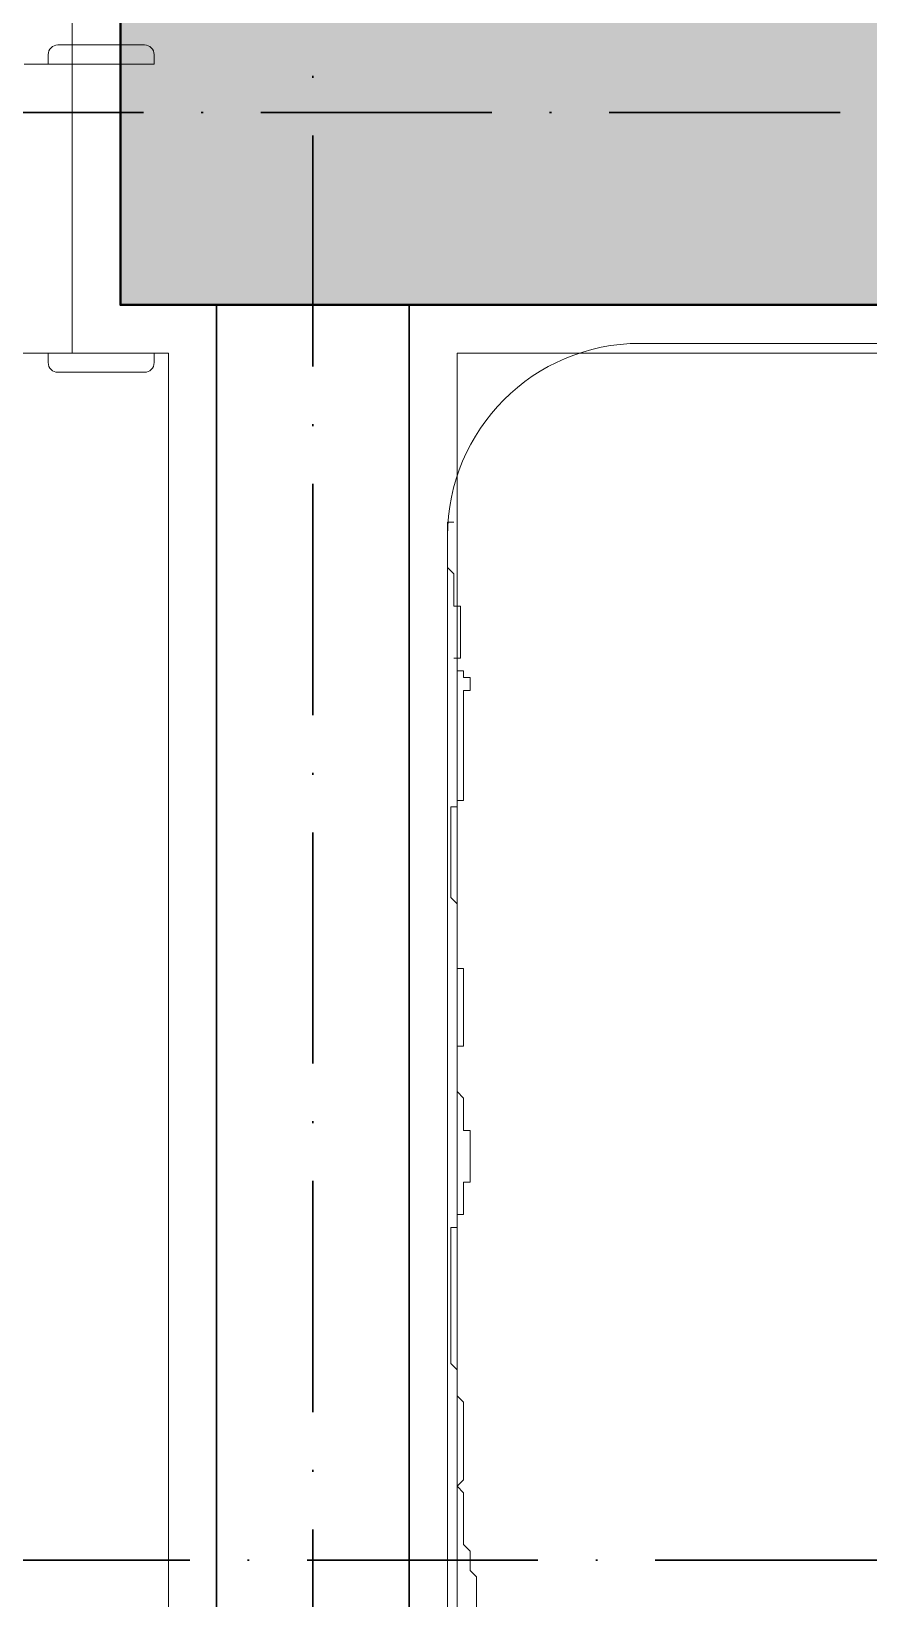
# Model space of a CAD drawing. Extents: x 775040 to 808375, y 4159409 to 4163651.
# Drawn here: x 785723 to 785766.5, y 4161921.6 to 4162003 of the extents above; entities that cross this region are included whole.
import ezdxf

# ---------------------------------------------------------------- set-up
doc = ezdxf.new("R2010")
doc.units = 0
doc.header["$MEASUREMENT"] = 0
doc.linetypes.add('ACAD_ISO10W100', pattern=[18, 12, -3, 0, -3])
for name, color, linetype, lineweight in [('duvar', 7, 'Continuous', 25), ('KAPI', 1, 'Continuous', 15), ('Z_ duvar', 7, 'Continuous', 30), ('Z_aks', 2, 'ACAD_ISO10W100', 30), ('Z_kesit çizgisi', 6, 'ACAD_ISO10W100', 30), ('Z_kolon', 2, 'Continuous', 40), ('Z_kolon tarama', 171, 'Continuous', 5), ('Z_sıva', 241, 'Continuous', 5), ('Z_tefriş', 73, 'Continuous', 5)]:
    doc.layers.add(name, color=color, linetype=linetype, lineweight=lineweight)
doc.layers.add('POZ', color=3, linetype='Continuous')
doc.styles.add('M2', font='', dxfattribs={"height": 10})
doc.styles.get('M2').set_extended_font_data('Turkish Arial')

# ---------------------------------------------------------------- blocks, each defined once
blk = doc.blocks.new('K2')
at = {"layer": 'duvar'}
blk.add_line((0, 0), (10, 0), dxfattribs=at)
at = {"layer": 'KAPI'}
for p, q in [((12.5, -2.5), (-2.5, -2.5)), ((-2.5, -2.5), (-2.5, -5)), ((12.5, -2.5), (12.5, -6))]:
    blk.add_line(p, q, dxfattribs=at)
for points in [[(-3, 1.75), (-2.5, 1.75), (-2.5, -3.75), (-3, -3.75, -0.414214), (-3.5, -3.25), (-3.5, 1.25, -0.414214)], [(13, 1.75), (12.5, 1.75), (12.5, -3.75), (13, -3.75, 0.414214), (13.5, -3.25), (13.5, 1.25, 0.414214)]]:
    blk.add_lwpolyline(points, format="xyb", close=True, dxfattribs=at)
at = {"layer": 'POZ', "style": 'M2', "flags": 4}
blk.add_attdef('K2-90/210', (-73.861, -74.045), '', height=10, dxfattribs=at)
blk = doc.blocks.new('YATAK 2')
at = {"layer": 'Z_tefriş'}
for p, q in [((-8553.915, 17107.345), (-8643.915, 17107.345)), ((-8553.915, 16917.345), (-8553.915, 17107.345)), ((-8631.915, 17105.345), (-8565.915, 17105.345)), ((-8556.248, 17096.061), (-8555.912, 17096.061)), ((-8555.912, 17096.061), (-8555.912, 17093.709)), ((-8555.915, 17095.345), (-8555.915, 16929.345)), ((-8555.912, 17093.709), (-8556.248, 17093.373)), ((-8556.248, 17093.373), (-8556.248, 17091.693)), ((-8556.584, 17091.693), (-8556.584, 17089.004)), ((-8556.248, 17091.693), (-8556.584, 17091.693)), ((-8556.584, 17089.004), (-8556.248, 17089.004)), ((-8556.416, 17089.004), (-8556.416, 17088.332)), ((-8556.753, 17087.996), (-8557.089, 17087.996)), ((-8557.089, 17087.996), (-8557.089, 17087.324)), ((-8556.416, 17088.332), (-8556.753, 17088.332)), ((-8556.753, 17088.332), (-8556.753, 17087.996)), ((-8557.089, 17087.324), (-8556.753, 17087.324)), ((-8556.753, 17087.324), (-8556.753, 17081.611)), ((-8556.753, 17081.611), (-8556.416, 17081.611)), ((-8556.416, 17081.611), (-8556.416, 17081.275)), ((-8556.416, 17081.275), (-8556.08, 17081.275)), ((-8556.08, 17081.275), (-8556.08, 17076.57)), ((-8556.08, 17076.57), (-8556.416, 17076.234)), ((-8556.416, 17076.234), (-8556.416, 17072.874)), ((-8556.416, 17072.874), (-8556.753, 17072.874)), ((-8556.753, 17072.874), (-8556.753, 17068.841)), ((-8556.753, 17068.841), (-8556.416, 17068.841)), ((-8556.416, 17068.841), (-8556.416, 17066.489)), ((-8556.416, 17066.489), (-8556.753, 17066.153)), ((-8556.753, 17066.153), (-8556.753, 17064.473)), ((-8556.753, 17064.473), (-8557.089, 17064.473)), ((-8557.089, 17064.473), (-8557.089, 17061.784)), ((-8557.089, 17061.784), (-8556.753, 17061.784)), ((-8556.753, 17061.784), (-8556.753, 17060.104)), ((-8556.753, 17060.104), (-8556.416, 17060.104)), ((-8556.416, 17060.104), (-8556.416, 17059.432)), ((-8556.416, 17059.432), (-8556.08, 17059.432)), ((-8556.08, 17059.432), (-8556.08, 17052.375)), ((-8556.08, 17052.375), (-8556.416, 17052.039)), ((-8556.416, 17052.039), (-8556.416, 17050.694)), ((-8556.416, 17050.694), (-8556.753, 17050.358)), ((-8556.753, 17050.358), (-8556.753, 17046.326)), ((-8556.753, 17046.326), (-8556.416, 17045.99)), ((-8556.416, 17045.99), (-8556.753, 17045.654)), ((-8556.753, 17045.654), (-8556.753, 17042.965)), ((-8556.753, 17042.965), (-8557.089, 17042.629)), ((-8557.089, 17042.629), (-8557.089, 17041.621)), ((-8557.089, 17041.621), (-8557.425, 17041.285)), ((-8557.425, 17041.285), (-8557.425, 17038.26))]:
    blk.add_line(p, q, dxfattribs=at)
blk.add_arc((-8565.915, 17095.345), 10, 0, 90, dxfattribs=at)

msp = doc.modelspace()

# ---------------------------------------------------------------- hatches: boundary and pattern name
at = {"layer": 'Z_kolon tarama', "linetype": 'Continuous'}
h = msp.add_hatch(dxfattribs=at)
h.set_pattern_fill('ANSI36', color=256, scale=30, style=0)
h.paths.add_polyline_path([(785365.143, 4160883.755), (785395.143, 4160883.755), (785395.143, 4160943.755), (785365.143, 4160943.755)])
h.paths.add_polyline_path([(785727.643, 4162018.755), (785727.643, 4161988.755), (785787.643, 4161988.755), (785787.643, 4162018.755)])
h.paths.add_polyline_path([(785672.643, 4162553.755), (785702.643, 4162553.755), (785702.643, 4162613.755), (785672.643, 4162613.755)])
h.paths.add_polyline_path([(785365.143, 4161568.755), (785395.143, 4161568.755), (785395.143, 4161628.755), (785365.143, 4161628.755)])
h.paths.add_polyline_path([(785617.643, 4160883.755), (785647.643, 4160883.755), (785647.643, 4160943.755), (785617.643, 4160943.755)])
h.paths.add_polyline_path([(785232.643, 4160913.755), (785232.643, 4160943.755), (785172.643, 4160943.755), (785172.643, 4160913.755)])
h.paths.add_polyline_path([(785172.643, 4160083.755), (785197.643, 4160083.755), (785197.643, 4160208.755), (785172.643, 4160208.755)])
h.paths.add_polyline_path([(785617.643, 4160083.755), (785647.643, 4160083.755), (785647.643, 4160143.755), (785617.643, 4160143.755)])
h.paths.add_polyline_path([(786152.643, 4160678.755), (786152.643, 4160703.755), (786057.643, 4160703.755), (786057.643, 4160678.755)])
h.paths.add_polyline_path([(786122.643, 4160888.755), (786152.643, 4160888.755), (786152.643, 4160943.755), (786122.643, 4160943.755)])
h.paths.add_polyline_path([(786122.643, 4161583.755), (786152.643, 4161583.755), (786152.643, 4161643.755), (786122.643, 4161643.755)])
h.paths.add_polyline_path([(786022.643, 4162018.755), (786022.643, 4161988.755), (786082.643, 4161988.755), (786082.643, 4162018.755)])
h.paths.add_polyline_path([(786052.643, 4162553.755), (786082.643, 4162553.755), (786082.643, 4162613.755), (786052.643, 4162613.755)])
h.paths.add_polyline_path([(784697.643, 4162613.755), (784697.643, 4162583.755), (784757.643, 4162583.755), (784757.643, 4162613.755)])
h.paths.add_polyline_path([(784202.643, 4161803.755), (784232.643, 4161803.755), (784232.643, 4161863.755), (784202.643, 4161863.755)])
h.paths.add_polyline_path([(785277.643, 4162553.755), (785307.643, 4162553.755), (785307.643, 4162613.755), (785277.643, 4162613.755)])
h.paths.add_polyline_path([(784891.924, 4161833.755), (784891.924, 4161803.755), (784951.924, 4161803.755), (784951.924, 4161833.755)])
h.paths.add_polyline_path([(785277.643, 4161828.755), (785277.643, 4161803.755), (785395.143, 4161803.755), (785395.143, 4161828.755)])
h.paths.add_polyline_path([(786052.643, 4160083.755), (786082.643, 4160083.755), (786082.643, 4160143.755), (786052.643, 4160143.755)])
h.paths.add_polyline_path([(784202.643, 4162553.755), (784232.643, 4162553.755), (784232.643, 4162613.755), (784202.643, 4162613.755)])

# ---------------------------------------------------------------- linework, layer by layer
at = {"layer": 'Z_ duvar', "linetype": 'Continuous'}
for p, q in [((785727.643, 4161998.755), (785727.643, 4161998.755)), ((785727.643, 4161998.755), (785727.643, 4161988.755)), ((785727.643, 4161988.755), (785732.643, 4161988.755)), ((785732.643, 4161988.755), (785732.643, 4161728.755)), ((785742.643, 4161728.755), (785742.643, 4161988.755)), ((785742.643, 4161988.755), (786127.643, 4161988.755))]:
    msp.add_line(p, q, dxfattribs=at)
at = {"layer": 'Z_aks'}
for p, q in [((785737.643, 4159668.755), (785737.643, 4163028.755)), ((786597.643, 4161998.755), (783787.643, 4161998.755))]:
    msp.add_line(p, q, dxfattribs=at)
at = {"layer": 'Z_kesit çizgisi'}
msp.add_line((783601.544, 4161923.567), (786559.028, 4161923.567), dxfattribs=at)
at = {"layer": 'Z_kolon', "linetype": 'Continuous'}
msp.add_lwpolyline([(785727.643, 4162018.755), (785727.643, 4161988.755), (785787.643, 4161988.755), (785787.643, 4162018.755)], close=True, dxfattribs=at)
at = {"layer": 'Z_sıva', "linetype": 'Continuous'}
msp.add_lwpolyline([(785730.143, 4161726.255), (785730.143, 4161986.255), (785725.143, 4161986.255), (785725.143, 4161998.755), (785725.143, 4162021.255), (785790.143, 4162021.255), (785790.143, 4162001.255), (786020.143, 4162001.255), (786020.143, 4162021.255), (786055.143, 4162021.255), (786055.143, 4162201.255), (786085.143, 4162201.255), (786085.143, 4162016.255), (786155.143, 4162016.255), (786155.143, 4161896.255), (786125.143, 4161896.255), (786125.143, 4161986.255), (785745.143, 4161986.255), (785745.143, 4161726.255)], close=True, dxfattribs=at)

# ---------------------------------------------------------------- block references
at = {"layer": 'KAPI', "rotation": 270}
msp.add_blockref('K2', (785727.643, 4161998.755), dxfattribs=at)
at = {"layer": 'Z_tefriş', "xscale": -1}
msp.add_blockref('YATAK 2', (777188.728, 4144881.41), dxfattribs=at)

doc.saveas('drawing.dxf')
